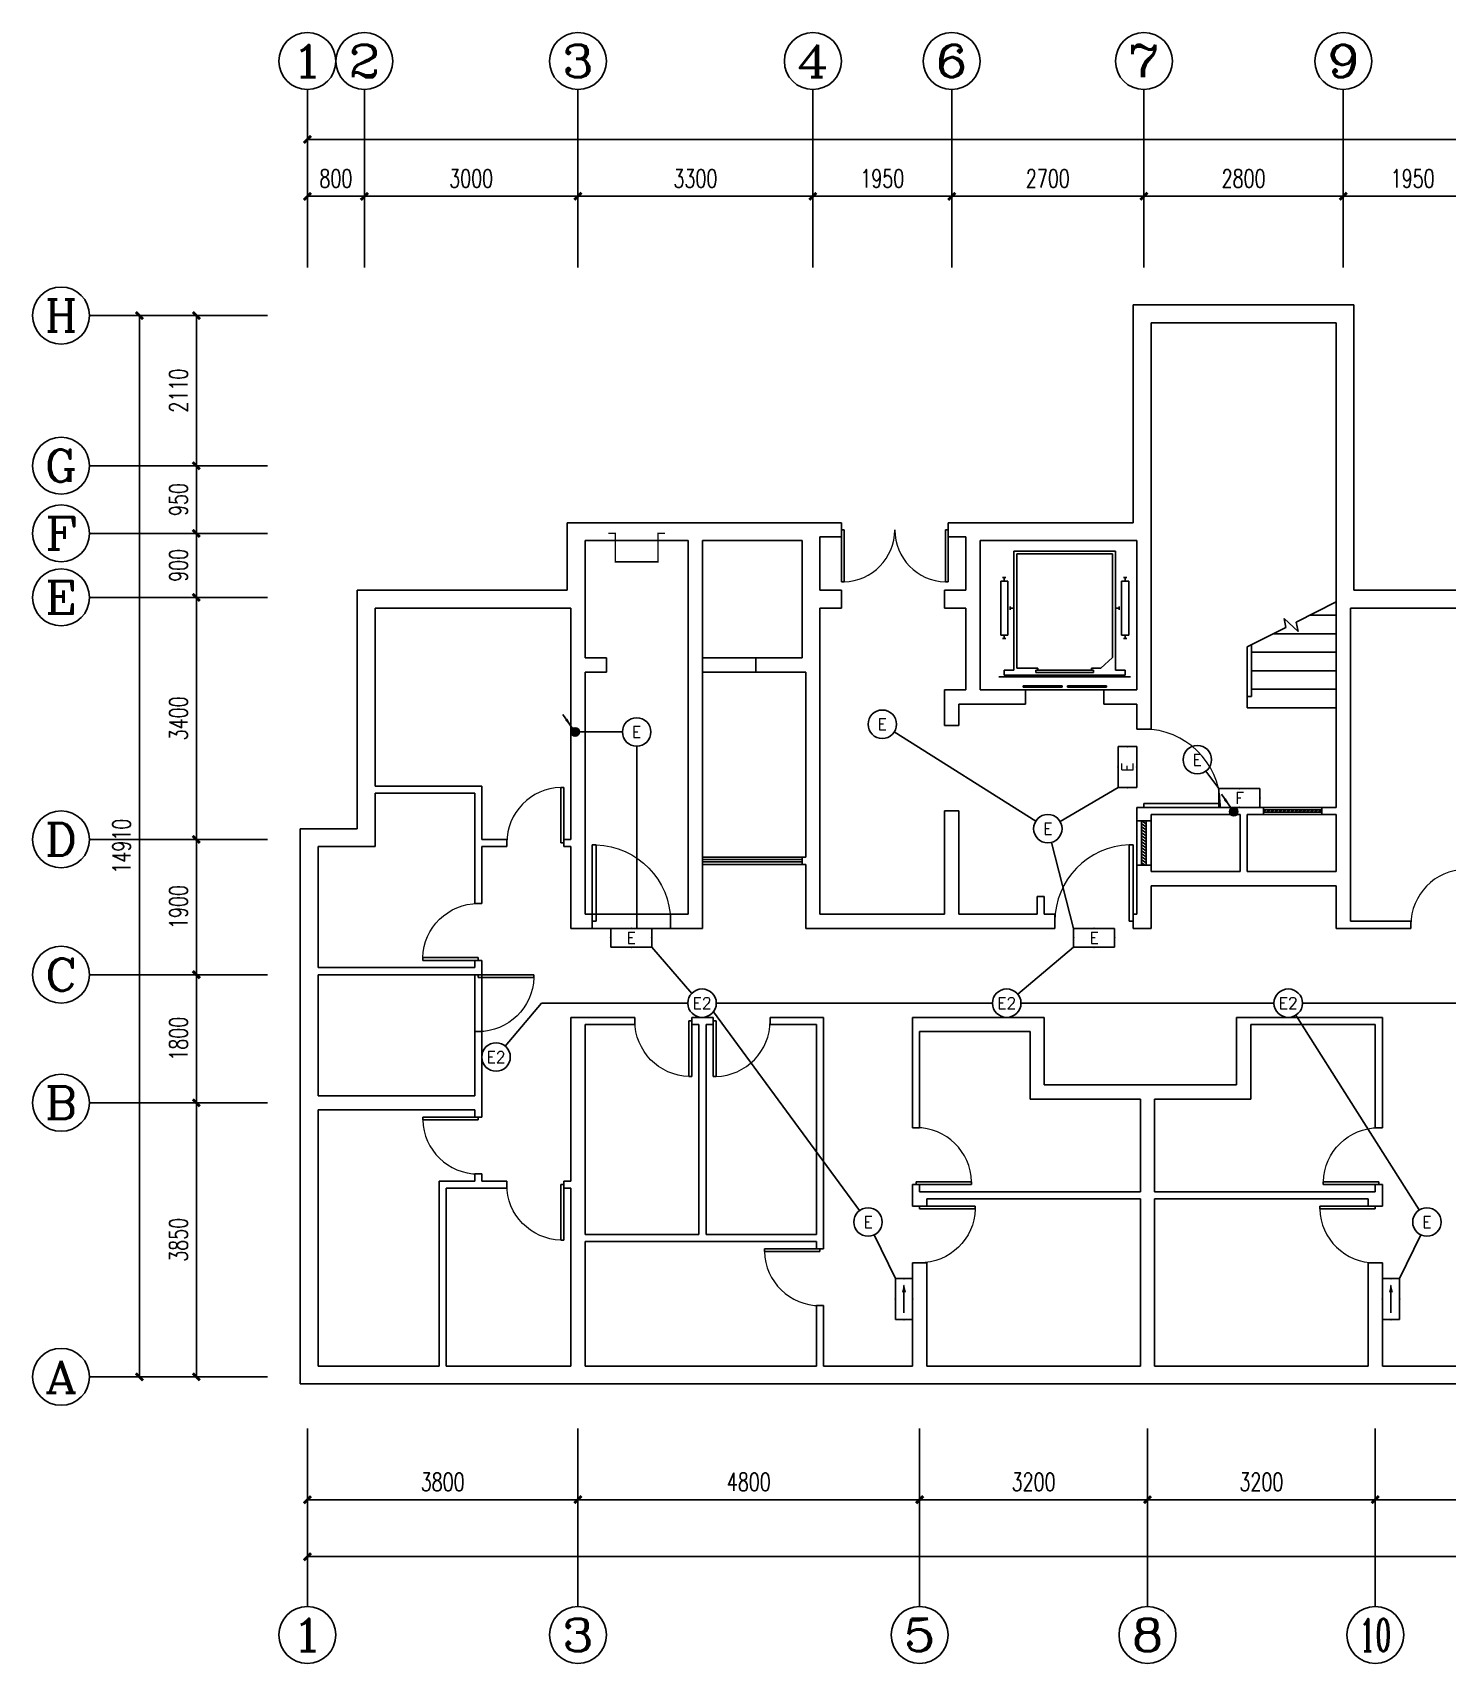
# Model space of a CAD drawing. Extents: x 4483929 to 4538757, y -303436 to -279086.
# Drawn here: x 4483929 to 4503802, y -301997 to -279086 of the extents above; entities that cross this region are included whole.
import ezdxf
from ezdxf.enums import TextEntityAlignment as Align

# ---------------------------------------------------------------- set-up
doc = ezdxf.new("R2010")
doc.units = 0
doc.header["$LTSCALE"] = 1000
doc.header["$MEASUREMENT"] = 0
doc.linetypes.add('DASH', pattern=[0.35, 0.25, -0.1])
for name, color, linetype in [('EQUIP-照明', 3, 'Continuous'), ('LAYER3', 7, 'Continuous'), ('TEL_TEXT', 7, 'Continuous'), ('图层1', 7, 'Continuous')]:
    doc.layers.add(name, color=color, linetype=linetype)
doc.styles.add('_TCH_AXIS', font='COMPLEX', dxfattribs={"bigfont": 'GBCBIG'})
doc.styles.add('_TCH_DIM_T3', font='SIMPLEX', dxfattribs={"width": 0.705882, "bigfont": 'GBCBIG'})
doc.styles.add('_TEL_ATTDEF', font='simplex.shx', dxfattribs={"width": 0.8, "height": 3, "bigfont": 'hztxt.shx'})
doc.styles.add('_TEL_DIM', font='SIMPLEX', dxfattribs={"width": 0.8, "height": 3.5, "bigfont": 'HZTXT'})

# ---------------------------------------------------------------- blocks, each defined once
blk = doc.blocks.new('_ArchTick')
at = {"color": 0, "linetype": 'ByBlock', "const_width": 0.4}
blk.add_lwpolyline([(-0.5, -0.5), (0.5, 0.5)], dxfattribs=at)
blk = doc.blocks.new('$equip$00001838')
blk.add_circle((0, 0), 0.5)
at = {"color": 7, "style": '_TEL_DIM'}
blk.add_attdef('$TEXT$', text='', height=0.4, dxfattribs=at).set_placement((0, 0), align=Align.MIDDLE_CENTER)
at = {"color": 7, "style": '_TEL_DIM', "flags": 1}
blk.add_attdef('A', text='', height=0.00002, dxfattribs=at).set_placement((0, 0), align=Align.MIDDLE_CENTER)
blk = doc.blocks.new('$equip$00001776')
for p, q in [((0.72, 0.66), (-0.72, 0.66)), ((-0.72, 0.66), (-0.72, 0)), ((0.72, 0), (0.72, 0.66)), ((-0.72, 0), (0.72, 0))]:
    blk.add_line(p, q)
for p in [(0, 0.66), (-0.72, 0.33), (0, 0), (0.72, 0.33)]:
    blk.add_point(p)
at = {"color": 7, "style": '_TEL_DIM'}
blk.add_attdef('$TEXT$', text='', height=0.4, dxfattribs=at).set_placement((0, 0.33), align=Align.MIDDLE_CENTER)
at = {"color": 7, "style": '_TEL_DIM', "flags": 1}
blk.add_attdef('A', text='', height=0.00002, dxfattribs=at).set_placement((0, 0), align=Align.MIDDLE_CENTER)
blk = doc.blocks.new('$equip$00001686')
for p, q in [((0.72, 0.6), (-0.72, 0.6)), ((-0.72, 0.6), (-0.72, 0)), ((0.72, 0), (0.72, 0.6)), ((-0.72, 0), (0.72, 0))]:
    blk.add_line(p, q)
at = {"color": 7}
blk.add_line((-0.48, 0.3), (0.48, 0.3), dxfattribs=at)
for p in [(0, 0.6), (-0.72, 0.3), (0, 0), (0.72, 0.3)]:
    blk.add_point(p)
blk.add_solid([(-0.24, 0.228), (-0.528, 0.3), (-0.24, 0.372)])
at = {"layer": 'TEL_TEXT', "style": '_TEL_DIM', "flags": 1}
blk.add_attdef('A', text='', height=0.00002, dxfattribs=at).set_placement((0, 0), align=Align.MIDDLE_CENTER)
blk = doc.blocks.new('$WINLIB2D$00000039')
at = {"color": 0}
for points in [[(-0.5, 0.5), (-0.5, -0.5)], [(0.5, 0.5), (-0.5, 0.5)], [(0.5, -0.5), (0.5, 0.5)], [(-0.5, 0.167), (0.5, 0.167)], [(-0.452, -0.167), (-0.5, 0.084)], [(-0.384, -0.167), (-0.448, 0.167)], [(-0.316, -0.167), (-0.38, 0.167)], [(-0.248, -0.167), (-0.312, 0.167)], [(-0.18, -0.167), (-0.244, 0.167)], [(-0.112, -0.167), (-0.176, 0.167)], [(-0.044, -0.167), (-0.108, 0.167)], [(0.024, -0.167), (-0.04, 0.167)], [(0.092, -0.167), (0.028, 0.167)], [(0.16, -0.167), (0.096, 0.167)], [(0.228, -0.167), (0.164, 0.167)], [(0.296, -0.167), (0.232, 0.167)], [(0.364, -0.167), (0.3, 0.167)], [(0.432, -0.167), (0.368, 0.167)], [(0.5, -0.167), (0.436, 0.167)], [(-0.5, -0.167), (0.5, -0.167)], [(0.5, -0.5), (-0.5, -0.5)]]:
    blk.add_lwpolyline(points, dxfattribs=at)
blk = doc.blocks.new('$DorLib2D$00000001')
for p, q in [((0.45, 0.975), (0.5, 0.975)), ((0.45, 0), (0.45, 0.975)), ((0.5, 0), (0.5, 0.975)), ((0.5, 0), (0.45, 0))]:
    blk.add_line(p, q)
at = {"lineweight": 13}
blk.add_arc((0.475, 0), 0.975, 91.4693, 180, dxfattribs=at)
blk = doc.blocks.new('$DORLIB2D$00000127')
at = {"color": 0}
for points in [[(-0.533, 0.795), (-0.533, 0.69)], [(-0.033, 0.795), (-0.533, 0.795)], [(-0.033, 0.69), (-0.533, 0.69)], [(-0.033, 0.795), (-0.033, 0.69)], [(0.533, 0.795), (0.033, 0.795)], [(0.033, 0.795), (0.033, 0.69)], [(0.533, 0.69), (0.033, 0.69)], [(0.533, 0.795), (0.533, 0.69)], [(0.5, 0.5), (-0.5, 0.5)]]:
    blk.add_lwpolyline(points, dxfattribs=at)
blk = doc.blocks.new('$TCHSYS$WIN2D')
for p, q in [((-0.5, 0.5), (0.5, 0.5)), ((0.5, 0.167), (-0.5, 0.167)), ((0.5, -0.167), (-0.5, -0.167)), ((-0.5, -0.5), (0.5, -0.5))]:
    blk.add_line(p, q)
blk = doc.blocks.new('$DorLib2D$00000002')
for p, q in [((-0.5, 0), (-0.5, 0.4875)), ((-0.475, 0.4875), (-0.5, 0.4875)), ((-0.475, 0), (-0.475, 0.4875)), ((0.475, 0), (0.475, 0.4875)), ((0.475, 0.4875), (0.5, 0.4875)), ((0.5, 0), (0.5, 0.4875)), ((-0.5, 0), (-0.475, 0)), ((0.5, 0), (0.475, 0))]:
    blk.add_line(p, q)
at = {"lineweight": 13}
for centre, start, end in [((-0.4875, 0), 0, 88.53072), ((0.4875, 0), 91.46928, 180)]:
    blk.add_arc(centre, 0.4875, start, end, dxfattribs=at)

msp = doc.modelspace()

# ---------------------------------------------------------------- hatches: boundary and pattern name
at = {"layer": 'LAYER3'}
h = msp.add_hatch(color=0, dxfattribs=at)
edge = h.paths.add_edge_path()
edge.add_arc((4491549, -288911), 60, 0, 360)
h = msp.add_hatch(color=0, dxfattribs=at)
edge = h.paths.add_edge_path()
edge.add_arc((4500800, -290031), 60, 0, 360)

# ---------------------------------------------------------------- linework, layer by layer
at = {"color": 7}
for p, q in [((4487789, -282386), (4487789, -279886)), ((4488589, -282386), (4488589, -279886)), ((4491589, -282386), (4491589, -279886)), ((4494889, -282386), (4494889, -279886)), ((4496839, -282386), (4496839, -279886)), ((4499539, -282386), (4499539, -279886)), ((4502339, -282386), (4502339, -279886)), ((4487789, -282386), (4487789, -280336)), ((4487789, -280586), (4534989, -280586)), ((4487789, -282386), (4487789, -281136)), ((4488589, -282386), (4488589, -281136)), ((4488589, -282386), (4488589, -281136)), ((4491589, -282386), (4491589, -281136)), ((4491589, -282386), (4491589, -281136)), ((4494889, -282386), (4494889, -281136)), ((4494889, -282386), (4494889, -281136)), ((4496839, -282386), (4496839, -281136)), ((4496839, -282386), (4496839, -281136)), ((4499539, -282386), (4499539, -281136)), ((4499539, -282386), (4499539, -281136)), ((4502339, -282386), (4502339, -281136)), ((4502339, -282386), (4502339, -281136)), ((4487789, -281386), (4488589, -281386)), ((4488589, -281386), (4491589, -281386)), ((4491589, -281386), (4494889, -281386)), ((4494889, -281386), (4496839, -281386)), ((4496839, -281386), (4499539, -281386)), ((4499539, -281386), (4502339, -281386)), ((4502339, -281386), (4504289, -281386)), ((4499389, -282911), (4499389, -285971)), ((4499389, -282911), (4502489, -282911)), ((4502489, -282911), (4502489, -286921)), ((4487229, -283061), (4484729, -283061)), ((4487229, -283061), (4485179, -283061)), ((4485429, -297971), (4485429, -283061)), ((4487229, -283061), (4485979, -283061)), ((4486229, -285171), (4486229, -283061)), ((4499639, -283161), (4499639, -286121)), ((4499639, -283161), (4502239, -283161)), ((4502239, -283161), (4502239, -287021)), ((4487229, -285171), (4484729, -285171)), ((4487229, -285171), (4485979, -285171)), ((4487229, -285171), (4485979, -285171)), ((4486229, -286121), (4486229, -285171)), ((4487229, -286121), (4484729, -286121)), ((4487229, -286121), (4485979, -286121)), ((4487229, -286121), (4485979, -286121)), ((4486229, -287021), (4486229, -286121)), ((4491439, -285971), (4491439, -286921)), ((4491439, -285971), (4493239, -285971)), ((4493239, -285971), (4494889, -285971)), ((4495289, -285971), (4494889, -285971)), ((4495289, -286171), (4495289, -285971)), ((4497139, -285971), (4496789, -285971)), ((4496789, -285971), (4496789, -286171)), ((4497139, -285971), (4499389, -285971)), ((4499639, -286121), (4499639, -288421)), ((4491689, -286221), (4491689, -287021)), ((4491689, -286221), (4493139, -286221)), ((4493139, -286221), (4493139, -287971)), ((4493339, -286221), (4493339, -287871)), ((4493339, -286221), (4494739, -286221)), ((4494739, -286221), (4494739, -287021)), ((4494989, -286171), (4494989, -286921)), ((4494989, -286171), (4495289, -286171)), ((4496789, -286171), (4497039, -286171)), ((4497039, -286171), (4497039, -286921)), ((4497239, -286221), (4497239, -287021)), ((4497239, -286221), (4499439, -286221)), ((4497712, -286369), (4499141, -286369)), ((4497712, -286369), (4497712, -288044)), ((4499141, -286369), (4499141, -288044)), ((4499439, -286221), (4499439, -288321)), ((4497754, -286407), (4499099, -286407)), ((4497754, -286407), (4497754, -288013)), ((4499099, -286407), (4499099, -287865)), ((4497527, -287550), (4497527, -286793)), ((4497627, -286793), (4497527, -286793)), ((4497554, -286743), (4497600, -286743)), ((4497577, -286793), (4497577, -286743)), ((4497627, -287550), (4497627, -286793)), ((4499226, -287550), (4499226, -286793)), ((4499226, -286793), (4499326, -286793)), ((4499299, -286743), (4499253, -286743)), ((4499276, -286793), (4499276, -286743)), ((4499326, -287550), (4499326, -286793)), ((4487229, -287021), (4484729, -287021)), ((4487229, -287021), (4485979, -287021)), ((4487229, -287021), (4485979, -287021)), ((4486229, -290421), (4486229, -287021)), ((4488489, -286921), (4488489, -289671)), ((4491439, -286921), (4488489, -286921)), ((4491689, -287021), (4491689, -287871)), ((4494739, -287021), (4494739, -287871)), ((4495289, -286921), (4494989, -286921)), ((4495289, -287171), (4495289, -286921)), ((4497039, -286921), (4496739, -286921)), ((4496739, -287171), (4496739, -286921)), ((4497239, -287021), (4497239, -288321)), ((4502239, -287021), (4502239, -289971)), ((4502489, -286921), (4504289, -286921)), ((4488739, -287171), (4488739, -289671)), ((4491489, -287171), (4488739, -287171)), ((4491489, -287171), (4491489, -287971)), ((4495289, -287171), (4494989, -287171)), ((4494989, -287171), (4494989, -287971)), ((4497039, -287171), (4496739, -287171)), ((4497039, -287171), (4497039, -288321)), ((4497661, -287195), (4497661, -287148)), ((4497712, -287171), (4497661, -287171)), ((4499141, -287171), (4499192, -287171)), ((4499192, -287195), (4499192, -287148)), ((4502239, -287085), (4501676, -287370)), ((4501871, -287271), (4502239, -287271)), ((4502239, -288571), (4502239, -287085)), ((4502439, -287171), (4504189, -287171)), ((4502439, -287171), (4502439, -290071)), ((4501534, -287442), (4500989, -287717)), ((4501704, -287502), (4501508, -287318)), ((4501508, -287318), (4501534, -287442)), ((4501676, -287370), (4501704, -287502)), ((4497627, -287550), (4497527, -287550)), ((4497554, -287600), (4497600, -287600)), ((4497577, -287550), (4497577, -287600)), ((4499226, -287550), (4499326, -287550)), ((4499299, -287600), (4499253, -287600)), ((4499276, -287550), (4499276, -287600)), ((4500989, -288411), (4500989, -287717)), ((4500989, -288411), (4500989, -287717)), ((4501049, -288411), (4501049, -287686)), ((4501357, -287531), (4502239, -287531)), ((4491489, -287971), (4491489, -290421)), ((4491989, -287871), (4491689, -287871)), ((4491989, -288071), (4491989, -287871)), ((4493139, -287971), (4493139, -290671)), ((4494739, -287871), (4493339, -287871)), ((4494089, -287871, 800), (4493339, -287871, 800)), ((4494989, -287971), (4494989, -290671)), ((4498936, -288013), (4499099, -287865)), ((4501049, -287791), (4502239, -287791)), ((4491689, -288071), (4491689, -290421)), ((4491989, -288071), (4491689, -288071)), ((4494789, -288071), (4493339, -288071)), ((4494089, -288071, 800), (4493339, -288071, 800)), ((4493339, -288071), (4493339, -290671)), ((4494789, -288071), (4494789, -290671)), ((4497502, -288137), (4499352, -288137)), ((4497577, -288044), (4497712, -288044)), ((4497577, -288114), (4497577, -288044)), ((4497577, -288114), (4499276, -288114)), ((4497754, -288013), (4498048, -288013)), ((4498023, -288044), (4498830, -288044)), ((4498023, -288044), (4498023, -288075)), ((4498023, -288075), (4498830, -288075)), ((4498048, -288013), (4498048, -288044)), ((4498805, -288013), (4498936, -288013)), ((4498805, -288013), (4498805, -288044)), ((4498830, -288044), (4498830, -288075)), ((4499276, -288044), (4499141, -288044)), ((4499276, -288114), (4499276, -288044)), ((4501049, -288051), (4502239, -288051)), ((4496739, -288321), (4496739, -288821)), ((4496739, -288321), (4497039, -288321)), ((4497877, -288321), (4497239, -288321)), ((4497877, -288521), (4497877, -288321)), ((4499439, -288321), (4498977, -288321)), ((4498977, -288321), (4498977, -288521)), ((4499639, -288871), (4499639, -288421)), ((4500989, -288571), (4500989, -288411)), ((4500989, -288411), (4501049, -288411)), ((4501049, -288311), (4502239, -288311)), ((4496939, -288521), (4496939, -288821)), ((4496939, -288521), (4497139, -288521)), ((4497139, -288521), (4497877, -288521)), ((4498977, -288521), (4499439, -288521)), ((4499439, -288521), (4499439, -288871)), ((4500989, -288571), (4502239, -288571)), ((4496939, -288821), (4496739, -288821)), ((4499439, -288871), (4499639, -288871)), ((4488489, -289671), (4488489, -290271)), ((4488739, -289671), (4490239, -289671)), ((4488739, -289771), (4490139, -289771)), ((4488739, -289771), (4488739, -290521)), ((4490139, -289771), (4490139, -290421)), ((4490239, -289671), (4490239, -290421)), ((4496739, -290021), (4496739, -291471)), ((4496939, -290021), (4496739, -290021)), ((4496939, -290021), (4496939, -291471)), ((4499639, -289971), (4499439, -289971)), ((4499439, -289971), (4499439, -290071)), ((4500940, -289971), (4499639, -289971)), ((4501219, -289971), (4500940, -289971)), ((4501219, -290071), (4501219, -289971)), ((4502239, -289971), (4502039, -289971)), ((4502039, -289971), (4502039, -290071)), ((4487689, -290271), (4487689, -292271)), ((4487689, -290271), (4488489, -290271)), ((4499439, -290071), (4499439, -290161)), ((4499439, -290161), (4499639, -290161)), ((4499639, -290161), (4499639, -290071)), ((4500889, -290071), (4499639, -290071)), ((4500889, -290071), (4500889, -290871)), ((4500989, -290071), (4501219, -290071)), ((4500989, -290071), (4500989, -290871)), ((4502039, -290071), (4502239, -290071)), ((4502239, -290071), (4502239, -290871)), ((4502439, -290071), (4502439, -290971)), ((4487229, -290421), (4484729, -290421)), ((4487229, -290421), (4485979, -290421)), ((4487229, -290421), (4485979, -290421)), ((4486229, -292321), (4486229, -290421)), ((4490139, -290421), (4490139, -291321)), ((4490589, -290421), (4490239, -290421)), ((4490589, -290521), (4490589, -290421)), ((4491489, -290421), (4491389, -290421)), ((4491389, -290421), (4491389, -290521)), ((4491689, -290421), (4491689, -290421)), ((4491689, -290421), (4491689, -291471)), ((4487939, -290521), (4487939, -292221)), ((4487939, -290521), (4488739, -290521)), ((4490239, -290521), (4490589, -290521)), ((4490239, -291321), (4490239, -290521)), ((4491389, -290521), (4491489, -290521)), ((4491489, -290521), (4491489, -291671)), ((4493139, -290671), (4493139, -291471)), ((4493339, -290771), (4493339, -290671)), ((4494789, -290671), (4494739, -290671)), ((4494739, -290671), (4494739, -290771)), ((4494989, -290671), (4494989, -291471)), ((4493339, -290771), (4493339, -291671)), ((4494739, -290771), (4494789, -290771)), ((4494789, -290771), (4494789, -291671)), ((4499639, -290781), (4499439, -290781)), ((4499439, -290781), (4499439, -290971)), ((4499639, -290871), (4499639, -290781)), ((4499639, -290871), (4500889, -290871)), ((4500989, -290871), (4502239, -290871)), ((4499439, -290971), (4499439, -291471)), ((4499639, -291071), (4500939, -291071)), ((4499639, -291071), (4499639, -291671)), ((4500939, -291071), (4502239, -291071)), ((4502239, -291071), (4502239, -291671)), ((4502439, -290971), (4502439, -291571)), ((4490139, -291321), (4490239, -291321)), ((4498039, -291221), (4498039, -291471)), ((4498139, -291221), (4498039, -291221)), ((4498139, -291221), (4498139, -291471)), ((4491789, -291471), (4491689, -291471)), ((4491789, -291671), (4491789, -291471)), ((4491789, -291471), (4492889, -291471)), ((4493139, -291471), (4492889, -291471)), ((4492889, -291471), (4492889, -291671)), ((4494989, -291471), (4496739, -291471)), ((4496939, -291471), (4498039, -291471)), ((4498289, -291471), (4498139, -291471)), ((4498289, -291671), (4498289, -291471)), ((4499439, -291471), (4499389, -291471)), ((4499389, -291471), (4499389, -291671)), ((4503289, -291571), (4502439, -291571)), ((4503289, -291671), (4503289, -291571)), ((4491489, -291671), (4491789, -291671)), ((4491789, -291671), (4492889, -291671)), ((4492889, -291671), (4493339, -291671)), ((4494789, -291671), (4496839, -291671)), ((4496839, -291671), (4498039, -291671)), ((4498039, -291671), (4498289, -291671)), ((4499389, -291671), (4499639, -291671)), ((4502239, -291671), (4503289, -291671)), ((4487229, -292321), (4484729, -292321)), ((4487229, -292321), (4485979, -292321)), ((4487229, -292321), (4485979, -292321)), ((4486229, -294121), (4486229, -292321)), ((4487689, -292271), (4487689, -294121)), ((4487939, -292221), (4490139, -292221)), ((4487939, -292321), (4490139, -292321)), ((4487939, -292321), (4487939, -294021)), ((4490239, -292121), (4490139, -292121)), ((4490139, -292121), (4490139, -292221)), ((4490139, -292321), (4490239, -292321)), ((4490139, -292321), (4490139, -293121)), ((4490239, -292271), (4490239, -292121)), ((4490239, -292321), (4490239, -292271)), ((4490239, -292321), (4490239, -293121)), ((4491489, -292921), (4491489, -295221)), ((4492389, -292921), (4491489, -292921)), ((4491689, -293021), (4491689, -295321)), ((4491689, -293021), (4492389, -293021)), ((4492389, -293021), (4492389, -292921)), ((4493289, -292921), (4493189, -292921)), ((4493189, -292921), (4493189, -293021)), ((4493189, -293021), (4493289, -293021)), ((4493489, -292921), (4493289, -292921)), ((4493289, -293021), (4493289, -295971)), ((4493389, -293021), (4493389, -295971)), ((4493389, -293021), (4493489, -293021)), ((4493489, -293021), (4493489, -292921)), ((4495039, -292921), (4494289, -292921)), ((4494289, -292921), (4494289, -293021)), ((4494289, -293021), (4494939, -293021)), ((4494939, -293021), (4494939, -295971)), ((4495039, -292921), (4495039, -296021)), ((4496289, -292921), (4496289, -294471)), ((4496289, -292921), (4498139, -292921)), ((4498139, -292921), (4498139, -293871)), ((4500839, -292921), (4500839, -293871)), ((4502889, -292921), (4500839, -292921)), ((4501039, -293021), (4501039, -294071)), ((4502789, -293021), (4501039, -293021)), ((4502789, -293021), (4502789, -294471)), ((4502889, -294471), (4502889, -292921)), ((4490239, -293121), (4490139, -293121)), ((4490139, -293121), (4490139, -294021)), ((4490239, -294121), (4490239, -293121)), ((4496389, -294471), (4496389, -293121)), ((4496389, -293121), (4497939, -293121)), ((4497939, -293121), (4497939, -294071)), ((4499589, -293871), (4498139, -293871)), ((4499589, -293871), (4500839, -293871)), ((4487229, -294121), (4484729, -294121)), ((4487229, -294121), (4485979, -294121)), ((4487229, -294121), (4485979, -294121)), ((4486229, -297971), (4486229, -294121)), ((4487689, -294121), (4487689, -298071)), ((4487939, -294021), (4490139, -294021)), ((4490239, -294321), (4490239, -294121)), ((4499489, -294071), (4497939, -294071)), ((4499489, -294071), (4499489, -295371)), ((4499689, -294071), (4501039, -294071)), ((4499689, -294071), (4499689, -295371)), ((4487939, -294221), (4487939, -297821)), ((4487939, -294221), (4490139, -294221)), ((4490139, -294221), (4490139, -294321)), ((4490139, -294321), (4490239, -294321)), ((4496289, -294471), (4496389, -294471)), ((4502789, -294471), (4502889, -294471)), ((4489639, -295221), (4490139, -295221)), ((4489639, -295221), (4489639, -297821)), ((4490239, -295121), (4490139, -295121)), ((4490139, -295121), (4490139, -295221)), ((4490239, -295221), (4490239, -295121)), ((4490589, -295221), (4490239, -295221)), ((4490589, -295321), (4490589, -295221)), ((4491489, -295221), (4491389, -295221)), ((4491389, -295221), (4491389, -295321)), ((4496389, -295271), (4496289, -295271)), ((4496289, -295271), (4496289, -295421)), ((4496389, -295371), (4496389, -295271)), ((4502889, -295271), (4502789, -295271)), ((4502789, -295271), (4502789, -295371)), ((4502889, -295421), (4502889, -295271)), ((4489739, -295321), (4490189, -295321)), ((4489739, -295321), (4489739, -297821)), ((4490189, -295321), (4490589, -295321)), ((4491389, -295321), (4491489, -295321)), ((4491489, -295321), (4491489, -296021)), ((4491689, -295321), (4491689, -295971)), ((4496289, -295421), (4496289, -295571)), ((4499489, -295371), (4496389, -295371)), ((4499489, -295471), (4496489, -295471)), ((4496489, -295571), (4496489, -295471)), ((4499489, -295471), (4499489, -297821)), ((4499689, -295371), (4502789, -295371)), ((4499689, -295471), (4499689, -297821)), ((4499689, -295471), (4502689, -295471)), ((4502689, -295471), (4502689, -295571)), ((4502889, -295571), (4502889, -295421)), ((4496289, -295571), (4496489, -295571)), ((4502689, -295571), (4502889, -295571)), ((4493289, -295971), (4491689, -295971)), ((4494939, -295971), (4493389, -295971)), ((4491489, -296021), (4491489, -297821)), ((4493289, -296071), (4491689, -296071)), ((4491689, -296071), (4491689, -297821)), ((4494939, -296071), (4493289, -296071)), ((4494939, -296071), (4494939, -296171)), ((4494939, -296171), (4495039, -296171)), ((4495039, -296171), (4495039, -296021)), ((4496489, -296371), (4496289, -296371)), ((4496289, -296371), (4496289, -297821)), ((4496489, -297821), (4496489, -296371)), ((4502889, -296371), (4502689, -296371)), ((4502689, -296371), (4502689, -297821)), ((4502889, -297821), (4502889, -296371)), ((4495039, -296971), (4494939, -296971)), ((4494939, -296971), (4494939, -297821)), ((4495039, -297821), (4495039, -296971)), ((4487939, -297821), (4489639, -297821)), ((4489739, -297821), (4491489, -297821)), ((4491689, -297821), (4494939, -297821)), ((4495039, -297821), (4496289, -297821)), ((4496489, -297821), (4499489, -297821)), ((4502689, -297821), (4499689, -297821)), ((4504139, -297821), (4502889, -297821)), ((4487229, -297971), (4484729, -297971)), ((4487229, -297971), (4485179, -297971)), ((4487229, -297971), (4485979, -297971)), ((4487689, -298071), (4489689, -298071)), ((4489689, -298071), (4491589, -298071)), ((4491589, -298071), (4494939, -298071)), ((4494939, -298071), (4496389, -298071)), ((4496389, -298071), (4499589, -298071)), ((4502789, -298071), (4499589, -298071)), ((4504239, -298071), (4502789, -298071)), ((4487789, -298697), (4487789, -301197)), ((4487789, -298697), (4487789, -300747)), ((4487789, -298697), (4487789, -299947)), ((4491589, -298697), (4491589, -301197)), ((4491589, -298697), (4491589, -299947)), ((4491589, -298697), (4491589, -299947)), ((4496389, -298697), (4496389, -301197)), ((4496389, -298697), (4496389, -299947)), ((4496389, -298697), (4496389, -299947)), ((4499589, -298697), (4499589, -301197)), ((4499589, -298697), (4499589, -299947)), ((4499589, -298697), (4499589, -299947)), ((4502789, -298697), (4502789, -301197)), ((4502789, -298697), (4502789, -299947)), ((4502789, -298697), (4502789, -299947)), ((4487789, -299697), (4491589, -299697)), ((4491589, -299697), (4496389, -299697)), ((4496389, -299697), (4499589, -299697)), ((4499589, -299697), (4502789, -299697)), ((4502789, -299697), (4507589, -299697)), ((4487789, -300497), (4534989, -300497))]:
    msp.add_line(p, q, dxfattribs=at)
at = {"color": 7, "linetype": 'DASH'}
for p, q in [((4493339, -287871), (4493339, -288071)), ((4494089, -288071), (4494089, -287871))]:
    msp.add_line(p, q, dxfattribs=at)
at = {"color": 7, "const_width": 20}
msp.add_lwpolyline([(4492014, -286121), (4492114, -286121), (4492114, -286521), (4492714, -286521), (4492714, -286121), (4492814, -286121)], dxfattribs=at)
at = {"color": 7}
for centre in [(4487789, -279486), (4488589, -279486), (4491589, -279486), (4494889, -279486), (4496839, -279486), (4499539, -279486), (4502339, -279486), (4484329, -283061), (4484329, -285171), (4484329, -286121), (4484329, -287021), (4484329, -290421), (4484329, -292321), (4484329, -294121), (4484329, -297971), (4487789, -301597), (4491589, -301597), (4496389, -301597), (4499589, -301597), (4502789, -301597)]:
    msp.add_circle(centre, 400, dxfattribs=at)
at = {"layer": 'LAYER3', "color": 0}
for p, q in [((4491377, -288666), (4491515, -288862)), ((4500627, -289786), (4500765, -289982))]:
    msp.add_line(p, q, dxfattribs=at)
for points in [[(4491515, -288862, 0, 40, 0), (4491426, -288736, 40, 40, 0)], [(4500765, -289982, 0, 40, 0), (4500676, -289855, 40, 40, 0)]]:
    msp.add_lwpolyline(points, format="xyseb", dxfattribs=at)
for centre in [(4491549, -288911), (4500800, -290031)]:
    msp.add_circle(centre, 60, dxfattribs=at)
at = {"layer": '图层1', "color": 4}
for p, q in [((4491609, -288911), (4492214, -288911)), ((4492414, -289111), (4492414, -291671)), ((4496033, -288910), (4498020, -290164)), ((4500593, -289707), (4500409, -289461)), ((4499175, -289692), (4498362, -290169)), ((4498551, -291671), (4498239, -290464)), ((4492627, -291935), (4493188, -292584)), ((4498551, -291935), (4497766, -292593)), ((4491077, -292721), (4490568, -293325)), ((4493133, -292721), (4491077, -292721)), ((4493533, -292721), (4497412, -292721)), ((4497812, -292721), (4501366, -292721)), ((4505576, -292721), (4501766, -292721)), ((4495545, -295635), (4493492, -292843)), ((4503407, -295627), (4501673, -292890)), ((4496049, -296591), (4495751, -295976)), ((4503129, -296591), (4503427, -295976))]:
    msp.add_line(p, q, dxfattribs=at)

# ---------------------------------------------------------------- block references
at = {"color": 7}
for name, p, xscale, yscale, zscale, rotation in [('_ArchTick', (4487789, -280586), 100, 100, 100, 180), ('_ArchTick', (4487789, -281386), 100, 100, 100, 180), ('_ArchTick', (4488589, -281386), 100, 100, 100, 180), ('_ArchTick', (4491589, -281386), 100, 100, 100, 180), ('_ArchTick', (4494889, -281386), 100, 100, 100, 180), ('_ArchTick', (4496839, -281386), 100, 100, 100, 180), ('_ArchTick', (4499539, -281386), 100, 100, 100, 180), ('_ArchTick', (4502339, -281386), 100, 100, 100, 180), ('_ArchTick', (4485429, -283061), 100, 100, 100, 90), ('_ArchTick', (4486229, -283061), 100, 100, 100, 90), ('_ArchTick', (4486229, -285171), 100, 100, 100, 90), ('_ArchTick', (4486229, -285171), 100, 100, 100, 270), ('_ArchTick', (4486229, -286121), 100, 100, 100, 90), ('_ArchTick', (4486229, -286121), 100, 100, 100, 270), ('_ArchTick', (4486229, -287021), 100, 100, 100, 90), ('_ArchTick', (4486229, -287021), 100, 100, 100, 270), ('$DorLib2D$00000001', (4499539, -289421), 1100, 1100, 200, 269.9999999999676), ('$DorLib2D$00000001', (4490989, -290471), 800, 800, 100, 359.9999999997761), ('$WINLIB2D$00000039', (4501629, -290021), -820, 100, 100, 179.9999999998617), ('$WINLIB2D$00000039', (4499539, -290471), -620, 200, 200, 269.9999999999407), ('_ArchTick', (4486229, -290421), 100, 100, 100, 90), ('_ArchTick', (4486229, -290421), 100, 100, 100, 270), ('$DorLib2D$00000001', (4492339, -291571), -1100, 1100, 200, 359.9999999281812), ('$DorLib2D$00000001', (4498839, -291571), 1100, 1100, 200, 2.59622783e-07), ('$TCHSYS$WIN2D', (4494039, -290721), -1400, -100, 100, 359.9999999269917), ('$DorLib2D$00000001', (4503689, -291621), -800, -800, 100, 179.9999998146187), ('$DorLib2D$00000001', (4490189, -291721), 800, -800, 100, 269.9999999999135), ('_ArchTick', (4486229, -292321), 100, 100, 100, 90), ('_ArchTick', (4486229, -292321), 100, 100, 100, 270), ('$DorLib2D$00000001', (4490189, -292721), -800, 800, 100, 269.9999999999711), ('_ArchTick', (4486229, -294121), 100, 100, 100, 90), ('_ArchTick', (4486229, -294121), 100, 100, 100, 270), ('$DorLib2D$00000001', (4490189, -294721), -800, -800, 100, 269.9999999999556), ('$DorLib2D$00000001', (4496339, -294871), 800, 800, 100, 269.9999999999128), ('$DorLib2D$00000001', (4502839, -294871), 800, -800, 100, 270.0000000000871), ('$DorLib2D$00000001', (4490989, -295271), 800, -800, 100, 1.42931e-11), ('$DorLib2D$00000001', (4496389, -295971), -800, 800, 200, 269.9999999998953), ('$DorLib2D$00000001', (4502789, -295971), -800, -800, 200, 270.0000000001256), ('$DorLib2D$00000001', (4494989, -296571), -800, -800, 100, 269.9999999998905), ('_ArchTick', (4485429, -297971), 100, 100, 100, 270), ('_ArchTick', (4486229, -297971), 100, 100, 100, 270), ('_ArchTick', (4487789, -299697), 100, 100, 100, 180), ('_ArchTick', (4491589, -299697), 100, 100, 100, 180), ('_ArchTick', (4496389, -299697), 100, 100, 100, 180), ('_ArchTick', (4499589, -299697), 100, 100, 100, 180), ('_ArchTick', (4502789, -299697), 100, 100, 100, 180), ('_ArchTick', (4487789, -300497), 100, 100, 100, 180)]:
    msp.add_blockref(name, p, dxfattribs=dict(at, xscale=xscale, yscale=yscale, zscale=zscale, rotation=rotation))
for name, p, xscale, yscale, zscale in [('_ArchTick', (4488589, -281386), 100, 100, 100), ('_ArchTick', (4491589, -281386), 100, 100, 100), ('_ArchTick', (4494889, -281386), 100, 100, 100), ('_ArchTick', (4496839, -281386), 100, 100, 100), ('_ArchTick', (4499539, -281386), 100, 100, 100), ('_ArchTick', (4502339, -281386), 100, 100, 100), ('$DorLib2D$00000002', (4496039, -286071), -1500, -1500, 200), ('$DORLIB2D$00000127', (4498427, -288421), 1100, 200, 200), ('$DorLib2D$00000001', (4492789, -292971), 800, -800, 100), ('$DorLib2D$00000001', (4493889, -292971), -800, -800, 100), ('_ArchTick', (4491589, -299697), 100, 100, 100), ('_ArchTick', (4496389, -299697), 100, 100, 100), ('_ArchTick', (4499589, -299697), 100, 100, 100), ('_ArchTick', (4502789, -299697), 100, 100, 100)]:
    msp.add_blockref(name, p, dxfattribs=dict(at, xscale=xscale, yscale=yscale, zscale=zscale))
at = {"layer": 'EQUIP-照明', "color": 4}
ref = msp.add_blockref('$equip$00001838', (4495864, -288803), dxfattribs=dict(at, xscale=400, yscale=400, zscale=400))
ref.add_attrib('$TEXT$', 'E', dxfattribs={"layer": '0', "color": 7, "height": 160, "style": '_TEL_ATTDEF'}).set_placement((4495864, -288803), align=Align.MIDDLE_CENTER)
ref = msp.add_blockref('$equip$00001838', (4492414, -288911), dxfattribs=dict(at, xscale=400, yscale=400, zscale=400))
ref.add_attrib('$TEXT$', 'E', dxfattribs={"layer": '0', "color": 7, "height": 160, "style": '_TEL_ATTDEF'}).set_placement((4492414, -288911), align=Align.MIDDLE_CENTER)
ref = msp.add_blockref('$equip$00001776', (4499439, -289404), dxfattribs=dict(at, xscale=400, yscale=400, zscale=400, rotation=90))
ref.add_attrib('$TEXT$', 'E', dxfattribs={"layer": '0', "color": 7, "height": 160, "rotation": 90, "style": '_TEL_ATTDEF'}).set_placement((4499307, -289404), align=Align.MIDDLE_CENTER)
ref = msp.add_blockref('$equip$00001838', (4500289, -289301), dxfattribs=dict(at, xscale=400, yscale=400, zscale=400))
ref.add_attrib('$TEXT$', 'E', dxfattribs={"layer": '0', "color": 7, "height": 160, "style": '_TEL_ATTDEF'}).set_placement((4500289, -289301), align=Align.MIDDLE_CENTER)
ref = msp.add_blockref('$equip$00001776', (4500881, -289971), dxfattribs=dict(at, xscale=400, yscale=400, zscale=400))
ref.add_attrib('$TEXT$', 'F', dxfattribs={"layer": '0', "color": 7, "height": 160, "style": '_TEL_ATTDEF'}).set_placement((4500881, -289839), align=Align.MIDDLE_CENTER)
ref = msp.add_blockref('$equip$00001838', (4498189, -290270), dxfattribs=dict(at, xscale=400, yscale=400, zscale=400))
ref.add_attrib('$TEXT$', 'E', dxfattribs={"layer": '0', "color": 7, "height": 160, "style": '_TEL_ATTDEF'}).set_placement((4498189, -290270), align=Align.MIDDLE_CENTER)
ref = msp.add_blockref('$equip$00001776', (4492339, -291935), dxfattribs=dict(at, xscale=400, yscale=400, zscale=400))
ref.add_attrib('$TEXT$', 'E', dxfattribs={"layer": '0', "color": 7, "height": 160, "style": '_TEL_ATTDEF'}).set_placement((4492339, -291803), align=Align.MIDDLE_CENTER)
ref = msp.add_blockref('$equip$00001776', (4498839, -291935), dxfattribs=dict(at, xscale=400, yscale=400, zscale=400))
ref.add_attrib('$TEXT$', 'E', dxfattribs={"layer": '0', "color": 7, "height": 160, "style": '_TEL_ATTDEF'}).set_placement((4498839, -291803), align=Align.MIDDLE_CENTER)
ref = msp.add_blockref('$equip$00001838', (4493333, -292721), dxfattribs=dict(at, xscale=400, yscale=400, zscale=400))
ref.add_attrib('$TEXT$', 'E2', dxfattribs={"layer": '0', "color": 7, "height": 160, "style": '_TEL_ATTDEF'}).set_placement((4493333, -292721), align=Align.MIDDLE_CENTER)
ref = msp.add_blockref('$equip$00001838', (4497612, -292721), dxfattribs=dict(at, xscale=400, yscale=400, zscale=400))
ref.add_attrib('$TEXT$', 'E2', dxfattribs={"layer": '0', "color": 7, "height": 160, "style": '_TEL_ATTDEF'}).set_placement((4497612, -292721), align=Align.MIDDLE_CENTER)
ref = msp.add_blockref('$equip$00001838', (4501566, -292721), dxfattribs=dict(at, xscale=-400, yscale=400, zscale=400))
ref.add_attrib('$TEXT$', 'E2', dxfattribs={"layer": '0', "color": 7, "height": 160, "style": '_TEL_ATTDEF'}).set_placement((4501566, -292721), align=Align.MIDDLE_CENTER)
ref = msp.add_blockref('$equip$00001838', (4490439, -293478), dxfattribs=dict(at, xscale=400, yscale=400, zscale=400))
ref.add_attrib('$TEXT$', 'E2', dxfattribs={"layer": '0', "color": 7, "height": 160, "style": '_TEL_ATTDEF'}).set_placement((4490439, -293478), align=Align.MIDDLE_CENTER)
ref = msp.add_blockref('$equip$00001838', (4495664, -295796), dxfattribs=dict(at, xscale=400, yscale=400, zscale=400))
ref.add_attrib('$TEXT$', 'E', dxfattribs={"layer": '0', "color": 7, "height": 160, "style": '_TEL_ATTDEF'}).set_placement((4495664, -295796), align=Align.MIDDLE_CENTER)
ref = msp.add_blockref('$equip$00001838', (4503514, -295796), dxfattribs=dict(at, xscale=-400, yscale=400, zscale=400))
ref.add_attrib('$TEXT$', 'E', dxfattribs={"layer": '0', "color": 7, "height": 160, "style": '_TEL_ATTDEF'}).set_placement((4503514, -295796), align=Align.MIDDLE_CENTER)
at = {"layer": 'EQUIP-照明', "color": 4, "yscale": 400, "zscale": 400}
for p, xscale, rotation in [((4496289, -296879), -400, 90), ((4502889, -296879), 400, 270)]:
    msp.add_blockref('$equip$00001686', p, dxfattribs=dict(at, xscale=xscale, rotation=rotation))

# ---------------------------------------------------------------- texts
at = {"color": 7, "style": '_TCH_AXIS'}
for s, height, width, p, p2 in [('1', 453, 2.333333, (4487563, -279712), (4488015, -279712)), ('2', 453, 1.5, (4488363, -279712), (4488815, -279712)), ('3', 453, 1.5, (4491363, -279712), (4491815, -279712)), ('4', 453, 1.3125, (4494663, -279712), (4495115, -279712)), ('6', 453, 1.5, (4496613, -279712), (4497065, -279712)), ('7', 453, 1.5, (4499313, -279712), (4499765, -279712)), ('9', 453, 1.5, (4502113, -279712), (4502565, -279712)), ('H', 453, 1.05, (4484103, -283287), (4484556, -283287)), ('G', 453, 1.166667, (4484103, -285397), (4484556, -285397)), ('F', 453, 1.3125, (4484103, -286347), (4484556, -286347)), ('E', 453, 1.3125, (4484103, -287247), (4484556, -287247)), ('D', 453, 1.235294, (4484103, -290647), (4484556, -290647)), ('C', 453, 1.4, (4484103, -292547), (4484556, -292547)), ('B', 453, 1.235294, (4484103, -294347), (4484556, -294347)), ('A', 453, 1.166667, (4484103, -298197), (4484556, -298197)), ('1', 453, 2.333333, (4487563, -301823), (4488015, -301823)), ('3', 453, 1.5, (4491363, -301823), (4491815, -301823)), ('5', 453, 1.5, (4496163, -301823), (4496615, -301823)), ('8', 453, 1.5, (4499363, -301823), (4499815, -301823)), ('10', 452.5, 0.724138, (4502563, -301823), (4503015, -301823))]:
    msp.add_text(s, height=height, dxfattribs=dict(at, width=width)).set_placement(p, p2, align=Align.FIT)
at = {"color": 7, "char_height": 255, "attachment_point": 5, "style": '_TCH_DIM_T3'}
for s, insert in [('\\A1;800', (4488189, -281136)), ('\\A1;3000', (4490089, -281136)), ('\\A1;3300', (4493239, -281136)), ('\\A1;1950', (4495864, -281136)), ('\\A1;2700', (4498189, -281136)), ('\\A1;2800', (4500939, -281136)), ('\\A1;1950', (4503314, -281136)), ('\\A1;3800', (4489689, -299447)), ('\\A1;4800', (4493989, -299447)), ('\\A1;3200', (4497989, -299447)), ('\\A1;3200', (4501189, -299447))]:
    msp.add_mtext(s, dxfattribs=dict(at, insert=insert))
at = {"color": 7, "char_height": 255, "attachment_point": 5, "rotation": 90, "style": '_TCH_DIM_T3'}
for s, insert in [('\\A1;2110', (4485979, -284116)), ('\\A1;950', (4485979, -285646)), ('\\A1;900', (4485979, -286571)), ('\\A1;3400', (4485979, -288721)), ('\\A1;14910', (4485179, -290516)), ('\\A1;1900', (4485979, -291371)), ('\\A1;1800', (4485979, -293221)), ('\\A1;3850', (4485979, -296046))]:
    msp.add_mtext(s, dxfattribs=dict(at, insert=insert))

doc.saveas('drawing.dxf')
